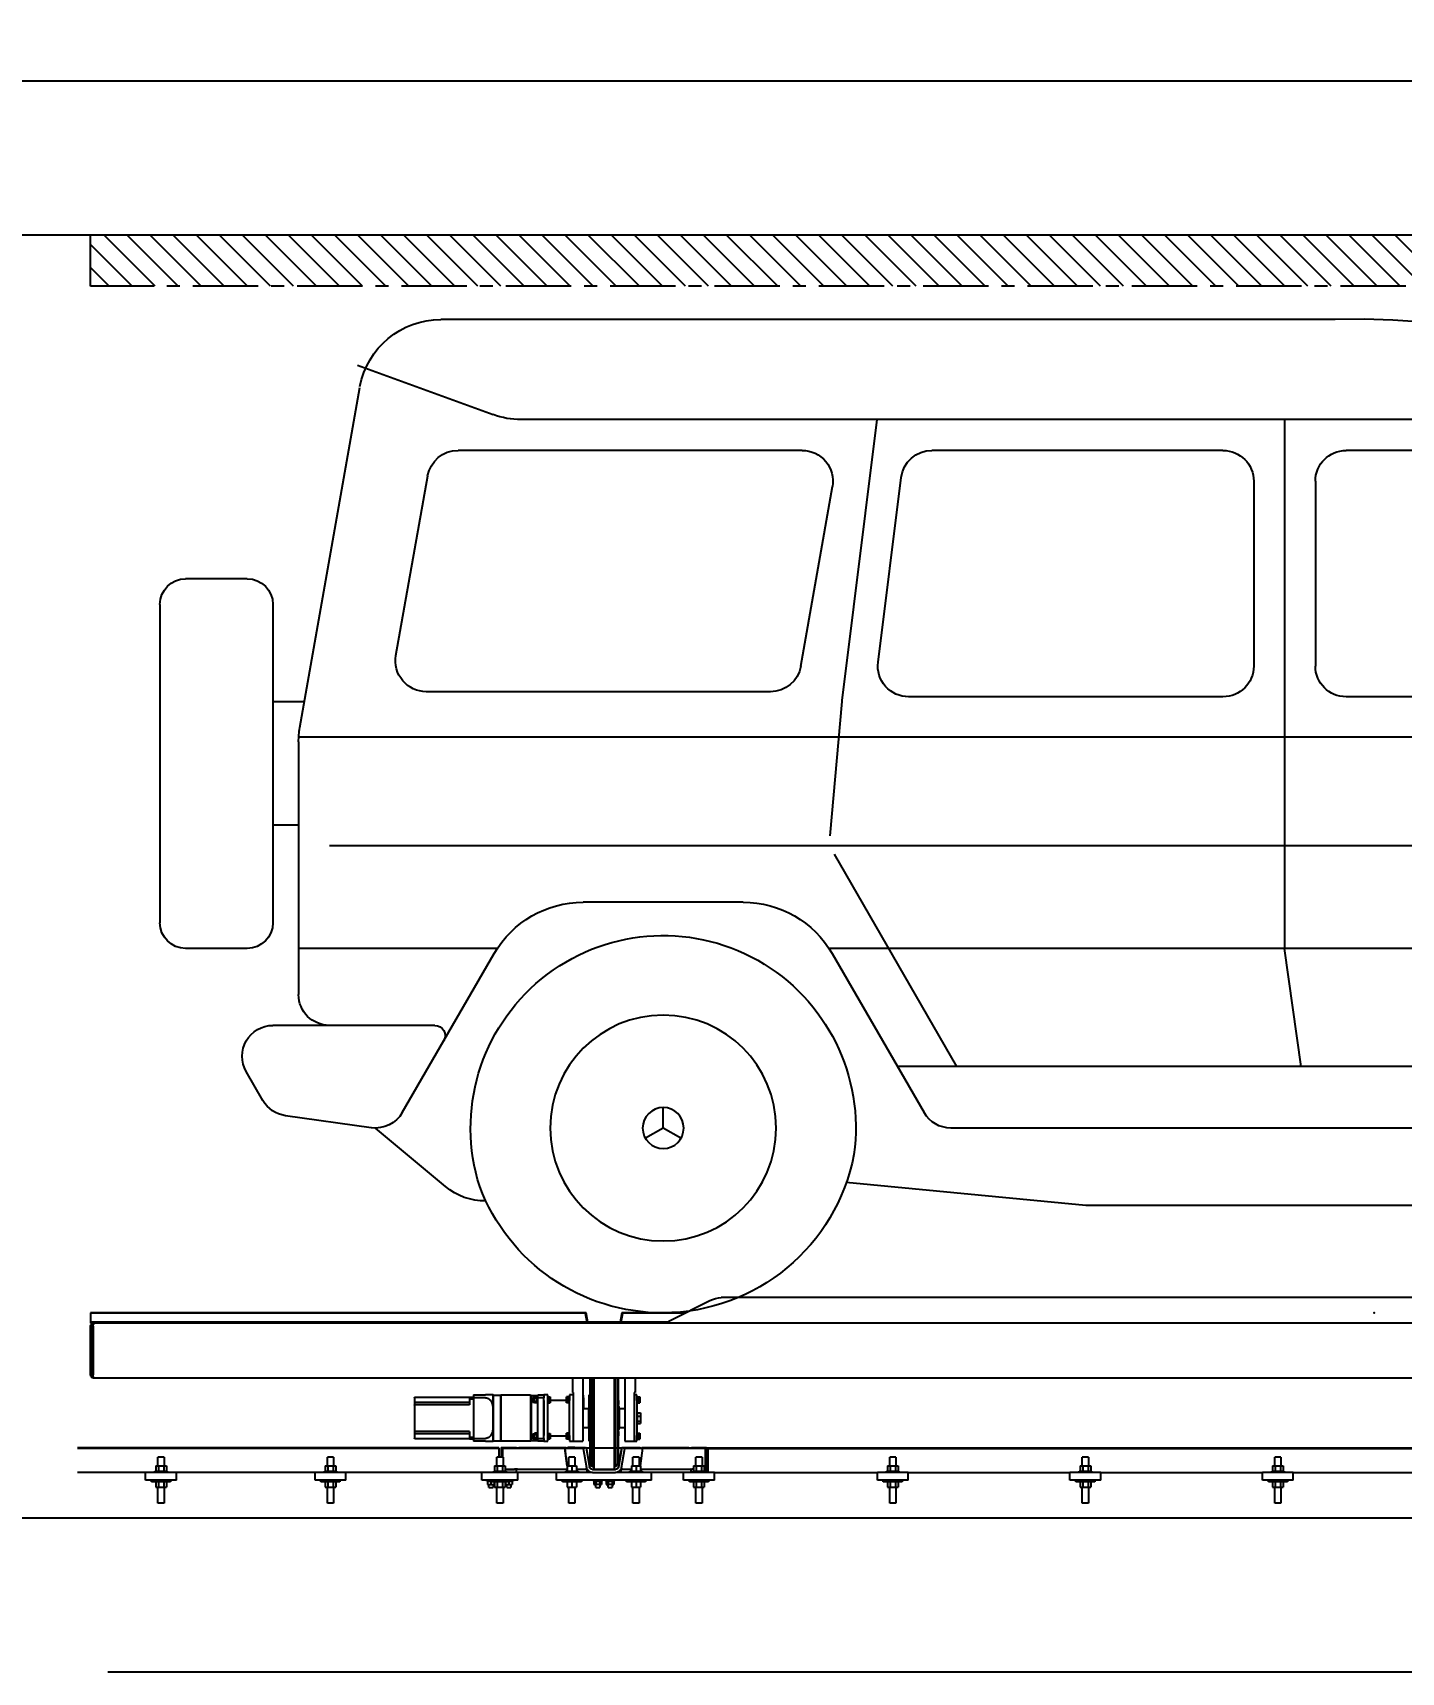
# Model space of a CAD drawing. Header units: metres. Extents: x 22161 to 254982, y -319656 to -11038.
# Drawn here: x 78793.5 to 79060, y -25735.2 to -25415.8 of the extents above; entities that cross this region are included whole.
import ezdxf

# ---------------------------------------------------------------- set-up
doc = ezdxf.new("R2010")
doc.units = ezdxf.units.M
doc.linetypes.add('CENTERX2', pattern=[20.32, 12.7, -2.54, 2.54, -2.54])
for name, color, linetype in [('j', 4, 'Continuous'), ('PMX25-CAR', 254, 'Continuous'), ('PMX25-HELPER', 8, 'CENTERX2')]:
    doc.layers.add(name, color=color, linetype=linetype)
for name, color, linetype, true_color in [('PMX25-LIFTS', 7, 'Continuous', 0xf64b32), ('PMX25-RAIL', 7, 'Continuous', 0xffcc5a), ('PMX25-SDP', 7, 'Continuous', 0x00b7c8)]:
    doc.layers.add(name, color=color, linetype=linetype, true_color=true_color)
doc.styles.add('ITALIC', font='italic.shx')
doc.dimstyles.new('dim-a-100', dxfattribs={"dimtxt": 40, "dimasz": 1, "dimexe": 10, "dimexo": 0, "dimgap": 6, "dimtad": 0, "dimdec": 0, "dimrnd": 5, "dimzin": 0, "dimdsep": 46, "dimtxsty": 'ITALIC', "dimblk1": 'R', "dimblk2": 'R', "dimsah": 1, "dimcen": 0.01, "dimse1": 1, "dimse2": 1, "dimclrd": 1, "dimclrt": 3, "dimadec": 0, "dimazin": 0, "dimtfac": 1, "dimtdec": 0, "dimtix": 1, "dimtmove": 2, "dimatfit": 3, "dimldrblk": 'R', "dimfxl": 1, "dimtolj": 1, "dimtzin": 0, "dimarcsym": 0})

# ---------------------------------------------------------------- blocks, each defined once
blk = doc.blocks.new('R')
blk.add_line((0, 6), (0, -6))
blk.add_circle((0, 0), 2)
blk = doc.blocks.new('*D9490')
at = {"layer": 'Defpoints', "color": 0}
for p in [(22160.54, -11038.28), (254981.96, -319594.12), (254889.51, -319637.39)]:
    blk.add_point(p, dxfattribs=at)
at = {"layer": 'j', "color": 1, "lineweight": -2}
for p, q in [((254970.04, -319576.66), (254970.84, -319576.06)), ((254969.25, -319577.26), (254889.51, -319637.39)), ((254888.71, -319637.99), (254887.92, -319638.59))]:
    blk.add_line(p, q, dxfattribs=at)
for p, rotation in [((254969.25, -319577.26), 217.0216487905008), ((254889.51, -319637.39), 37.02164879050087)]:
    blk.add_blockref('R', p, dxfattribs=dict(at, rotation=rotation))
at = {"layer": 'j', "color": 3, "insert": (254929.38, -319607.33), "char_height": 40, "attachment_point": 5, "rotation": 217.0216, "style": 'ITALIC'}
blk.add_mtext('\\A1;100', dxfattribs=at)
blk = doc.blocks.new('CAR-SUV--SIDE-DECOR-PMX25')
at = {"layer": 'PMX25-CAR'}
for p, q in [((-19.82, 192.62), (-8.59, 193.38)), ((-8.59, 193.38), (-2.98, 193.55)), ((-2.98, 193.55), (2.63, 193.5)), ((2.63, 193.5), (176.82, 193.5)), ((166.63, 174.96), (193.01, 184.56)), ((204.26, 114), (192.57, 180.28)), ((-47.93, 174), (161.16, 174)), ((12.5, 174), (12.5, 71)), ((98.64, 119.29), (91.8, 174)), ((-44.46, 168), (0.5, 168)), ((24.5, 168), (81.2, 168)), ((106.44, 168), (173.46, 168)), ((185.54, 128.04), (179.36, 163.04)), ((6.5, 162), (6.5, 126)), ((18.5, 162), (18.5, 126)), ((91.66, 126.74), (87.16, 162.74)), ((106.7, 125.96), (100.53, 160.96)), ((214.5, 143), (226.5, 143)), ((209.5, 138), (209.5, 76)), ((231.5, 138), (231.5, 76)), ((-62.2, 120), (0.5, 120)), ((24.5, 120), (85.7, 120)), ((101, 92.89), (98.66, 119.08)), ((112.61, 121), (179.63, 121)), ((203.38, 119), (209.5, 119)), ((-92.89, 112.13), (204.48, 112.13)), ((204.5, 111.22), (204.5, 62)), ((204.5, 95), (209.5, 95)), ((-106.24, 91), (198.5, 91)), ((100.22, 89.35), (76.35, 48)), ((117.91, 80), (149.09, 80)), ((-109.01, 71), (101.17, 71)), ((9.27, 48), (12.5, 71)), ((165.83, 71), (204.5, 71)), ((214.5, 71), (226.5, 71)), ((100.59, 70), (82.7, 39)), ((184.31, 39), (166.41, 70)), ((177.96, 56), (209.5, 56)), ((-102.85, 48), (87.89, 48)), ((211.44, 41.35), (214.7, 47)), ((133.5, 36), (133.5, 40)), ((190.34, 36.06), (207.08, 38.41)), ((-95.03, 36), (77.5, 36)), ((130.04, 34), (133.5, 36)), ((133.5, 36), (136.97, 34)), ((175.92, 24.61), (189.5, 36)), ((51.18, 20.9), (97.84, 25.37)), ((-98.81, 20.9), (51.19, 20.9))]:
    blk.add_line(p, q, dxfattribs=at)
for radius in [22, 4]:
    blk.add_circle((133.5, 36), radius, dxfattribs=at)
for centre, radius, start, end in [((176.82, 177.5), 16, 10.5887, 89.9985), ((161.16, 190), 16, 270.0002, 290.0002), ((0.5, 162), 6, 0, 90), ((24.5, 162), 6, 90, 180), ((81.2, 162), 6, 7.1245, 89.9957), ((106.44, 162), 6, 89.9986, 190.0002), ((173.46, 162), 6, 9.9999, 89.9995), ((214.5, 138), 5, 90, 180), ((226.5, 138), 5, 0, 90), ((179.63, 127), 6, 270.0047, 9.9992), ((0.5, 126), 6, 270, 0), ((24.5, 126), 6, 180, 270), ((85.7, 126), 6, 270.0043, 7.1245), ((112.61, 127), 6, 190.0002, 270.0009), ((92.68, 118.55), 6, 5.109, 7.1243), ((188.5, 111.22), 16, 359.9999, 9.9999), ((117.91, 60), 20, 90.0011, 150.0005), ((149.09, 60), 20, 29.9995, 89.9989), ((133.5, 36), 37.5, 342.3248, 187.916), ((214.5, 76), 5, 180, 270), ((226.5, 76), 5, 270, 0), ((198.5, 62), 6, 270, 0), ((177.96, 54), 2, 89.9986, 210.0007), ((209.5, 50), 6, 330, 90), ((77.5, 42), 6, 270.0028, 330.0014), ((189.5, 42), 6, 210.002, 278), ((206.24, 44.35), 6, 278.0036, 330.0018), ((133.67, 37.99), 37.99, 190.8593, 269.7464), ((133.67, 37.99), 37.99, 269.7464, 339.3815), ((168.21, 33.8), 12, 269.1951, 310)]:
    blk.add_arc(centre, radius, start, end, dxfattribs=at)
blk = doc.blocks.new('*U14250')
at = {"layer": 'PMX25-HELPER'}
h = blk.add_hatch(dxfattribs=at)
h.set_pattern_fill('ANSI31', color=256)
h.set_pattern_definition([(45, (-7e-13, 9.5), (-2.245064, 2.245064), [])])
h.paths.add_polyline_path([(-250, 200), (250, 200), (250, 210), (-250, 210)])
blk.add_lwpolyline([(-250, 200), (250, 200), (250, 210), (-250, 210)], close=True, dxfattribs=at)
blk.add_point((0, 0), dxfattribs=at)
at = {"layer": 'PMX25-LIFTS'}
for p, q in [((143.9, -12.7), (143.9, -15.5)), ((145.9, -12.7), (145.9, -25)), ((147.25, -12.7), (147.25, -29)), ((147.32, -29.4), (147.32, -12.7)), ((147.72, -30), (147.72, -12.7)), ((148.02, -12.7), (148.02, -30.5)), ((151.97, -12.7), (151.97, -30.5)), ((152.27, -30), (152.27, -12.7)), ((152.64, -29.6), (152.64, -12.7)), ((152.75, -12.7), (152.75, -29)), ((154.1, -12.7), (154.1, -25)), ((156.1, -12.7), (156.1, -15.5)), ((143.9, -15.5), (144.1, -15.5)), ((144.1, -15.5), (144.1, -25)), ((155.9, -25), (155.9, -15.5)), ((155.9, -15.5), (156.1, -15.5)), ((143.39, -16.39), (143.04, -16.39)), ((143.04, -16.39), (143.04, -16.74)), ((143.04, -16.74), (143.04, -17.32)), ((143.39, -16.74), (143.04, -16.74)), ((143.39, -17.32), (143.04, -17.32)), ((143.04, -17.32), (143.04, -17.54)), ((143.39, -17.54), (143.04, -17.54)), ((143.39, -16.39), (143.39, -16.57)), ((143.44, -16.46), (143.39, -16.46)), ((143.39, -16.57), (143.39, -16.74)), ((143.39, -16.74), (143.39, -17.03)), ((143.39, -17.03), (143.39, -17.32)), ((143.39, -17.32), (143.39, -17.43)), ((143.39, -17.43), (143.39, -17.54)), ((143.39, -17.46), (143.44, -17.46)), ((143.6, -16.36), (143.44, -16.36)), ((143.44, -17.56), (143.44, -16.36)), ((143.44, -17.56), (143.6, -17.56)), ((143.6, -16), (144.1, -16)), ((143.6, -16.12), (143.6, -16)), ((143.6, -16.78), (143.6, -16.12)), ((143.6, -17.1), (143.6, -16.78)), ((143.6, -17.1), (143.6, -23.9)), ((147, -18.6), (145.9, -18.6)), ((147.1, -18.7), (147, -18.6)), ((147, -20.59), (147, -18.6)), ((147.24, -17.07), (147.1, -17.07)), ((147.1, -17.87), (147.1, -17.07)), ((147.1, -17.87), (147.24, -17.87)), ((147.1, -20.1), (147.1, -18.42)), ((147.25, -18.15), (147.19, -18.21)), ((147.25, -16.82), (147.24, -16.82)), ((147.24, -16.82), (147.24, -18.12)), ((147.24, -18.12), (147.25, -18.12)), ((152.85, -16), (152.75, -16)), ((152.9, -16.05), (152.85, -16)), ((152.85, -25), (152.85, -16)), ((152.9, -16.05), (152.9, -24.95)), ((153, -18.6), (152.9, -18.7)), ((154.1, -18.6), (153, -18.6)), ((153, -18.6), (153, -22.4)), ((154, -16.05), (154.1, -16.05)), ((154, -16.55), (154, -16.05)), ((154, -16.55), (154, -18.45)), ((155.9, -16), (156.7, -16)), ((156.7, -16), (156.7, -16.12)), ((156.7, -16.12), (156.7, -16.78)), ((156.86, -16.36), (156.7, -16.36)), ((156.7, -16.78), (156.7, -17.1)), ((156.7, -23.9), (156.7, -17.1)), ((156.7, -17.56), (156.86, -17.56)), ((156.86, -16.36), (156.86, -17.52)), ((156.91, -16.46), (156.86, -16.46)), ((156.86, -17.46), (156.91, -17.46)), ((156.86, -17.52), (156.86, -17.56)), ((156.91, -16.53), (156.91, -16.39)), ((156.91, -16.39), (157.26, -16.39)), ((156.91, -16.68), (156.91, -16.53)), ((156.91, -16.68), (157.26, -16.68)), ((156.91, -16.96), (156.91, -16.68)), ((156.91, -17.25), (156.91, -16.96)), ((156.91, -17.4), (156.91, -17.25)), ((156.91, -17.25), (157.26, -17.25)), ((156.91, -17.54), (156.91, -17.4)), ((156.91, -17.54), (157.26, -17.54)), ((157.26, -16.68), (157.26, -16.39)), ((157.26, -17.25), (157.26, -16.68)), ((160.5, -17), (157.26, -17)), ((157.26, -17.54), (157.26, -17.25)), ((160.85, -16.39), (160.5, -16.39)), ((160.5, -16.39), (160.5, -16.68)), ((160.85, -16.68), (160.5, -16.68)), ((160.5, -16.68), (160.5, -17.25)), ((160.85, -17.25), (160.5, -17.25)), ((160.5, -17.25), (160.5, -17.54)), ((160.85, -17.54), (160.5, -17.54)), ((160.85, -16.39), (160.85, -16.53)), ((160.9, -16.46), (160.85, -16.46)), ((160.85, -16.53), (160.85, -16.68)), ((160.85, -16.68), (160.85, -16.96)), ((160.85, -16.96), (160.85, -17.25)), ((160.85, -17.25), (160.85, -17.4)), ((160.85, -17.4), (160.85, -17.54)), ((160.85, -17.46), (160.9, -17.46)), ((160.9, -16), (161.7, -16)), ((160.9, -16.12), (160.9, -16)), ((160.9, -16.78), (160.9, -16.12)), ((160.9, -17.1), (160.9, -16.78)), ((160.9, -23.9), (160.9, -17.1)), ((162.9, -16), (161.7, -16)), ((161.7, -16), (161.7, -16.53)), ((161.7, -16.53), (162.9, -16.53)), ((161.7, -24.47), (161.7, -16.53)), ((161.7, -17.1), (161.7, -23.9)), ((162.9, -16.53), (162.9, -16)), ((164.2, -16.1), (162.9, -16.1)), ((163.06, -16.36), (162.9, -16.36)), ((162.9, -24.47), (162.9, -16.53)), ((162.9, -17.56), (163.06, -17.56)), ((163.06, -16.36), (163.06, -17.56)), ((163.06, -16.39), (163.55, -16.39)), ((163.06, -16.68), (163.55, -16.68)), ((163.06, -17.25), (163.55, -17.25)), ((163.06, -17.54), (163.55, -17.54)), ((163.55, -16.39), (163.55, -16.53)), ((163.86, -16.46), (163.55, -16.46)), ((163.55, -16.53), (163.55, -16.68)), ((163.55, -16.96), (163.55, -16.68)), ((163.55, -17.25), (163.55, -16.96)), ((163.55, -17.25), (163.55, -17.4)), ((163.55, -17.4), (163.55, -17.54)), ((163.55, -17.46), (163.86, -17.46)), ((163.86, -17.46), (163.86, -16.46)), ((163.9, -16.66), (163.86, -16.66)), ((163.86, -17.26), (163.9, -17.26)), ((163.9, -16.66), (163.9, -17.26)), ((164.3, -16), (164.2, -16.1)), ((164.2, -16.1), (164.2, -24.9)), ((170.05, -16), (164.3, -16)), ((164.3, -16), (164.3, -25)), ((171.54, -16.01), (170.06, -16.01)), ((171.55, -20.46), (171.55, -18.37)), ((175.4, -16), (173.05, -16)), ((173.05, -16.53), (175.4, -16.53)), ((175.4, -16), (175.4, -16.53)), ((175.4, -16.47), (176.2, -16.47)), ((175.4, -16.53), (175.4, -24.47)), ((176.2, -16.72), (175.4, -16.72)), ((176.2, -16.47), (176.2, -16.72)), ((176.2, -16.47), (186.82, -16.47)), ((176.2, -16.72), (176.2, -17.9)), ((176.2, -17.43), (186.82, -17.43)), ((176.2, -17.9), (186.82, -17.9)), ((186.9, -16.55), (186.9, -17.46)), ((186.9, -17.46), (186.9, -17.98)), ((186.9, -17.98), (186.9, -23.02)), ((143.54, -19.47), (142.85, -19.47)), ((142.85, -19.47), (142.85, -20.1)), ((143.54, -20.1), (142.85, -20.1)), ((142.85, -20.1), (142.85, -21.13)), ((143.54, -21.13), (142.85, -21.13)), ((142.85, -21.13), (142.85, -21.53)), ((143.54, -21.53), (142.85, -21.53)), ((143.54, -19.47), (143.54, -19.79)), ((143.6, -19.6), (143.54, -19.6)), ((143.54, -19.79), (143.54, -20.1)), ((143.54, -20.1), (143.54, -20.62)), ((143.54, -20.62), (143.54, -21.13)), ((143.54, -21.13), (143.54, -21.33)), ((143.54, -21.33), (143.54, -21.53)), ((143.54, -21.4), (143.6, -21.4)), ((147, -22.4), (147, -20.59)), ((147, -22.4), (147.1, -22.3)), ((147.24, -20.1), (147.1, -20.1)), ((147.1, -20.9), (147.1, -20.1)), ((147.1, -20.9), (147.24, -20.9)), ((147.1, -20.9), (147.1, -22.58)), ((147.25, -19.85), (147.24, -19.85)), ((147.24, -19.85), (147.24, -21.15)), ((147.24, -21.15), (147.25, -21.15)), ((152.9, -22.3), (153, -22.4)), ((171.55, -20.46), (171.55, -20.5)), ((171.55, -20.5), (171.55, -20.54)), ((171.55, -25), (171.55, -20.54)), ((143.39, -23.46), (143.04, -23.46)), ((143.04, -23.46), (143.04, -23.82)), ((143.04, -23.82), (143.04, -24.39)), ((143.39, -23.82), (143.04, -23.82)), ((143.39, -24.39), (143.04, -24.39)), ((143.04, -24.39), (143.04, -24.61)), ((143.39, -24.61), (143.04, -24.61)), ((143.39, -23.46), (143.39, -23.64)), ((143.44, -23.54), (143.39, -23.54)), ((143.39, -23.64), (143.39, -23.82)), ((143.39, -23.82), (143.39, -24.1)), ((143.39, -24.1), (143.39, -24.39)), ((143.39, -24.39), (143.39, -24.5)), ((143.39, -24.5), (143.39, -24.61)), ((143.39, -24.54), (143.44, -24.54)), ((143.6, -23.44), (143.44, -23.44)), ((143.44, -24.64), (143.44, -23.44)), ((143.44, -24.64), (143.6, -24.64)), ((143.6, -24.22), (143.6, -23.9)), ((143.6, -24.88), (143.6, -24.22)), ((143.6, -25), (143.6, -24.88)), ((144.1, -25), (143.6, -25)), ((145.9, -25), (144.1, -25)), ((145.9, -22.4), (147, -22.4)), ((147.24, -23.13), (147.1, -23.13)), ((147.1, -23.93), (147.1, -23.13)), ((147.1, -23.93), (147.24, -23.93)), ((147.19, -22.79), (147.25, -22.85)), ((147.25, -22.88), (147.24, -22.88)), ((147.24, -22.88), (147.24, -24.18)), ((147.24, -24.18), (147.25, -24.18)), ((152.75, -25), (152.85, -25)), ((152.85, -25), (152.9, -24.95)), ((153, -22.4), (154.1, -22.4)), ((155.9, -25), (154.1, -25)), ((156.7, -25), (155.9, -25)), ((156.86, -23.44), (156.7, -23.44)), ((156.7, -23.9), (156.7, -24.22)), ((156.7, -24.22), (156.7, -24.88)), ((156.7, -24.64), (156.86, -24.64)), ((156.7, -24.88), (156.7, -25)), ((156.86, -23.44), (156.86, -24.64)), ((156.91, -23.54), (156.86, -23.54)), ((156.86, -24.54), (156.91, -24.54)), ((156.91, -23.6), (156.91, -23.46)), ((156.91, -23.46), (157.26, -23.46)), ((156.91, -23.75), (156.91, -23.6)), ((156.91, -23.75), (157.26, -23.75)), ((156.91, -24.04), (156.91, -23.75)), ((156.91, -24.32), (156.91, -24.04)), ((156.91, -24.32), (157.26, -24.32)), ((156.91, -24.47), (156.91, -24.32)), ((156.91, -24.61), (156.91, -24.47)), ((156.91, -24.61), (157.26, -24.61)), ((157.26, -23.75), (157.26, -23.46)), ((157.26, -24.32), (157.26, -23.75)), ((157.26, -24), (160.5, -24)), ((157.26, -24.61), (157.26, -24.32)), ((160.85, -23.5), (160.5, -23.5)), ((160.5, -23.5), (160.5, -23.58)), ((160.85, -23.58), (160.5, -23.58)), ((160.5, -23.58), (160.5, -24.12)), ((160.85, -24.12), (160.5, -24.12)), ((160.5, -24.12), (160.5, -24.57)), ((160.85, -24.57), (160.5, -24.57)), ((160.85, -23.5), (160.85, -23.54)), ((160.9, -23.54), (160.85, -23.54)), ((160.85, -23.54), (160.85, -23.58)), ((160.85, -23.58), (160.85, -23.85)), ((160.85, -23.85), (160.85, -24.12)), ((160.85, -24.12), (160.85, -24.34)), ((160.85, -24.34), (160.85, -24.57)), ((160.85, -24.54), (160.9, -24.54)), ((160.9, -24.22), (160.9, -23.9)), ((160.9, -24.88), (160.9, -24.22)), ((160.9, -25), (160.9, -24.88)), ((161.7, -25), (160.9, -25)), ((162.9, -24.47), (161.7, -24.47)), ((161.7, -24.47), (161.7, -25)), ((161.7, -25), (162.9, -25)), ((163.06, -23.44), (162.9, -23.44)), ((162.9, -25), (162.9, -24.47)), ((162.9, -24.64), (163.06, -24.64)), ((162.9, -24.9), (164.2, -24.9)), ((163.06, -23.44), (163.06, -24.64)), ((163.06, -23.46), (163.55, -23.46)), ((163.06, -23.75), (163.55, -23.75)), ((163.06, -24.32), (163.55, -24.32)), ((163.06, -24.61), (163.55, -24.61)), ((163.55, -23.46), (163.55, -23.6)), ((163.86, -23.54), (163.55, -23.54)), ((163.55, -23.6), (163.55, -23.75)), ((163.55, -24.04), (163.55, -23.75)), ((163.55, -24.32), (163.55, -24.04)), ((163.55, -24.32), (163.55, -24.47)), ((163.55, -24.47), (163.55, -24.61)), ((163.55, -24.54), (163.86, -24.54)), ((163.86, -24.54), (163.86, -23.54)), ((163.9, -23.74), (163.86, -23.74)), ((163.86, -24.34), (163.9, -24.34)), ((163.9, -23.74), (163.9, -24.34)), ((164.2, -24.9), (164.3, -25)), ((164.3, -25), (170.05, -25)), ((170.06, -24.99), (171.54, -24.99)), ((175.4, -24.47), (173.05, -24.47)), ((173.05, -25), (175.4, -25)), ((175.4, -24.27), (176.2, -24.27)), ((175.4, -24.47), (175.4, -25)), ((176.2, -24.52), (175.4, -24.52)), ((176.2, -23.1), (176.2, -24.27)), ((176.2, -23.1), (186.82, -23.1)), ((176.2, -23.58), (186.82, -23.58)), ((176.2, -24.27), (176.2, -24.52)), ((176.2, -24.52), (186.82, -24.52)), ((186.9, -23.02), (186.9, -23.54)), ((186.9, -23.54), (186.9, -24.44)), ((147.25, -29), (147.32, -29.4)), ((147.32, -29.4), (147.72, -30)), ((147.72, -30), (148.02, -30)), ((151.97, -30), (152.27, -30)), ((152.27, -30), (152.64, -29.6)), ((152.64, -29.6), (152.75, -29))]:
    blk.add_line(p, q, dxfattribs=at)
at = {"layer": 'PMX25-LIFTS', "flags": 128}
blk.add_lwpolyline([(154, -18.45), (154.01, -18.57), (154.02, -18.6)], dxfattribs=at)
at = {"layer": 'PMX25-LIFTS'}
for centre, radius, start, end in [((147.4, -18.42), 0.3, 135, 180), ((186.82, -16.55), 0.08, 0, 90), ((186.82, -17.98), 0.08, 0, 90), ((147.4, -22.58), 0.3, 180, 225), ((186.82, -23.02), 0.08, 270, 0), ((186.82, -24.44), 0.08, 270, 0)]:
    blk.add_arc(centre, radius, start, end, dxfattribs=at)
for centre, start_param, end_param in [((186.82, -17.46), 0, 1.570796), ((186.82, -23.54), 4.712389, 6.283185)]:
    blk.add_ellipse(centre, major_axis=(0.08, 0), ratio=0.414214, start_param=start_param, end_param=end_param, dxfattribs=at)
for points, knots in [([(170.05, -25), (170.05, -25), (170.05, -25), (170.05, -24.98), (170.05, -24.93), (170.05, -24.83), (170.05, -24.67), (170.05, -24.46), (170.05, -24.24), (170.05, -24.02), (170.05, -23.8), (170.05, -23.58), (170.05, -23.35), (170.05, -23.05), (170.05, -22.64), (170.05, -22.13), (170.05, -21.58), (170.05, -21.01), (170.05, -20.42), (170.05, -19.84), (170.05, -19.26), (170.05, -18.7), (170.05, -18.21), (170.05, -17.79), (170.05, -17.51), (170.05, -17.31), (170.05, -17.19), (170.05, -17.06), (170.05, -16.95), (170.05, -16.79), (170.05, -16.58), (170.05, -16.35), (170.05, -16.16), (170.05, -16.05), (170.05, -16), (170.05, -16.01), (170.05, -16.01)], [0, 0, 0, 0, 0.014753, 0.033335, 0.052632, 0.089644, 0.125005, 0.158712, 0.190767, 0.215223, 0.238621, 0.260961, 0.282242, 0.302464, 0.3424, 0.382651, 0.423218, 0.464101, 0.505298, 0.546812, 0.588641, 0.630785, 0.673245, 0.705308, 0.737548, 0.750498, 0.763477, 0.776484, 0.78952, 0.802584, 0.833601, 0.870334, 0.912778, 0.948372, 0.987179, 1, 1, 1, 1]), ([(170.06, -16.01), (170.06, -16.01), (170.06, -16.01), (170.06, -16.02), (170.06, -16.02), (170.06, -16.03), (170.06, -16.04), (170.06, -16.06), (170.06, -16.08), (170.06, -16.09), (170.06, -16.11), (170.06, -16.13), (170.06, -16.16), (170.06, -16.21), (170.06, -16.26), (170.06, -16.3), (170.06, -16.36), (170.06, -16.47), (170.06, -16.59), (170.06, -16.69), (170.06, -16.76), (170.06, -16.83), (170.06, -16.91), (170.06, -17), (170.06, -17.1), (170.06, -17.21), (170.06, -17.37), (170.06, -17.61), (170.06, -17.87), (170.06, -18.1), (170.06, -18.25), (170.06, -18.41), (170.06, -18.59), (170.06, -18.87), (170.06, -19.22), (170.06, -19.62), (170.06, -19.93), (170.06, -20.16), (170.06, -20.31), (170.06, -20.41), (170.06, -20.46), (170.06, -20.48), (170.06, -20.57), (170.06, -20.74), (170.06, -21.03), (170.06, -21.38), (170.06, -21.79), (170.06, -22.2), (170.06, -22.59), (170.06, -22.93), (170.06, -23.22), (170.06, -23.46), (170.06, -23.76), (170.06, -24.08), (170.06, -24.41), (170.06, -24.67), (170.06, -24.85), (170.06, -24.97), (170.06, -24.98), (170.06, -24.99)], [0, 0, 0, 0, 0.007809, 0.015619, 0.023428, 0.031237, 0.039046, 0.046856, 0.054665, 0.062474, 0.063381, 0.071184, 0.082915, 0.096555, 0.105886, 0.115217, 0.124548, 0.142681, 0.169609, 0.177718, 0.186377, 0.195585, 0.205344, 0.215653, 0.226512, 0.23792, 0.249879, 0.275065, 0.30794, 0.319866, 0.332552, 0.345998, 0.360204, 0.375169, 0.409993, 0.439191, 0.462761, 0.476744, 0.48756, 0.495207, 0.497052, 0.498545, 0.499686, 0.515832, 0.536437, 0.5615, 0.59102, 0.624996, 0.654925, 0.682417, 0.707474, 0.730094, 0.750276, 0.792815, 0.834987, 0.876791, 0.918228, 0.959297, 1, 1, 1, 1]), ([(171.54, -24.99), (171.54, -24.99), (171.54, -25), (171.54, -24.96), (171.54, -24.86), (171.54, -24.69), (171.54, -24.49), (171.54, -24.26), (171.54, -23.99), (171.54, -23.74), (171.54, -23.53), (171.54, -23.36), (171.54, -23.18), (171.54, -22.97), (171.54, -22.74), (171.54, -22.44), (171.54, -22.06), (171.54, -21.59), (171.54, -21.06), (171.54, -20.5), (171.54, -19.94), (171.54, -19.42), (171.54, -18.94), (171.54, -18.48), (171.54, -18.05), (171.54, -17.65), (171.54, -17.38), (171.54, -17.2), (171.54, -17.07), (171.54, -16.96), (171.54, -16.85), (171.54, -16.7), (171.54, -16.51), (171.54, -16.31), (171.54, -16.14), (171.54, -16.04), (171.54, -16), (171.54, -16.01), (171.54, -16.01)], [0, 0, 0, 0, 0.000028, 0.039564, 0.079932, 0.121129, 0.152583, 0.184504, 0.216892, 0.249748, 0.264167, 0.279756, 0.296515, 0.314444, 0.333542, 0.35381, 0.386398, 0.421614, 0.45946, 0.499933, 0.54031, 0.578082, 0.613249, 0.645811, 0.685162, 0.719881, 0.749968, 0.763128, 0.776217, 0.789235, 0.802184, 0.815063, 0.84694, 0.878379, 0.919604, 0.96005, 0.999717, 1, 1, 1, 1]), ([(171.55, -16), (171.55, -16.01), (171.55, -16.02), (171.55, -16.12), (171.55, -16.28), (171.55, -16.48), (171.55, -16.73), (171.55, -17.02), (171.55, -17.33), (171.55, -17.7), (171.55, -18.13), (171.55, -18.62), (171.55, -19.11), (171.55, -19.59), (171.55, -20.05), (171.55, -20.35), (171.55, -20.5)], [0, 0, 0, 0, 0.078454, 0.154833, 0.229079, 0.301192, 0.371172, 0.439018, 0.504731, 0.56831, 0.649738, 0.727375, 0.80122, 0.871273, 0.937533, 1, 1, 1, 1]), ([(171.55, -18.37), (171.55, -18.16), (171.55, -17.73), (171.55, -17.17), (171.55, -16.7), (171.55, -16.35), (171.55, -16.1), (171.55, -16.01), (171.55, -16), (171.55, -16)], [0, 0, 0, 0, 0.1541353, 0.3127405, 0.4668758, 0.6254811, 0.7796164, 0.9382216, 1, 1, 1, 1]), ([(171.55, -16), (171.55, -16), (171.55, -16), (171.55, -16), (171.57, -16), (171.62, -16), (171.7, -16), (171.79, -16), (171.92, -16), (172.08, -16), (172.25, -16), (172.41, -16), (172.58, -16), (172.79, -16), (172.95, -16), (173.05, -16)], [0, 0, 0, 0, 0.082833, 0.213957, 0.345058, 0.475851, 0.546525, 0.61715, 0.688434, 0.759586, 0.807609, 0.855576, 0.896187, 0.936762, 1, 1, 1, 1]), ([(173.05, -16.53), (172.99, -16.53), (172.86, -16.54), (172.62, -16.61), (172.38, -16.76), (172.17, -16.96), (171.99, -17.21), (171.84, -17.52), (171.69, -17.98), (171.6, -18.53), (171.55, -19.38), (171.55, -20.03), (171.55, -20.46)], [0, 0, 0, 0, 0.0399174, 0.0812465, 0.1617998, 0.216747, 0.2732523, 0.3572877, 0.4435441, 0.5810646, 0.7189087, 1, 1, 1, 1]), ([(171.55, -20.5), (171.55, -20.65), (171.55, -20.95), (171.55, -21.41), (171.55, -21.89), (171.55, -22.38), (171.55, -22.87), (171.55, -23.3), (171.55, -23.67), (171.55, -23.98), (171.55, -24.27), (171.55, -24.52), (171.55, -24.72), (171.55, -24.88), (171.55, -24.97), (171.55, -25.01), (171.55, -25), (171.55, -25)], [0, 0, 0, 0, 0.062469, 0.128728, 0.198778, 0.272617, 0.350245, 0.431661, 0.495229, 0.56093, 0.628762, 0.698726, 0.770822, 0.84505, 0.921408, 0.999898, 1, 1, 1, 1]), ([(171.55, -20.54), (171.55, -20.95), (171.55, -21.56), (171.59, -22.39), (171.66, -22.9), (171.77, -23.29), (171.88, -23.56), (172.02, -23.83), (172.18, -24.04), (172.35, -24.21), (172.53, -24.33), (172.72, -24.42), (172.9, -24.46), (173.01, -24.47), (173.05, -24.47)], [0, 0, 0, 0, 0.26609, 0.400233, 0.534121, 0.598001, 0.662464, 0.726428, 0.791857, 0.836635, 0.882477, 0.927333, 0.973954, 1, 1, 1, 1]), ([(173.05, -25), (172.99, -25), (172.86, -25), (172.62, -25), (172.38, -25), (172.17, -25), (171.99, -25), (171.84, -25), (171.69, -25), (171.59, -25), (171.55, -25), (171.55, -25), (171.55, -25), (171.55, -25)], [0, 0, 0, 0, 0.040717, 0.081454, 0.16222, 0.218047, 0.273963, 0.359232, 0.444699, 0.582781, 0.721475, 0.860908, 1, 1, 1, 1])]:
    blk.add_open_spline(points, degree=3, knots=knots, dxfattribs=at)
at = {"layer": 'PMX25-RAIL'}
for p, q in [((130, -26.3), (-130, -26.3)), ((129.7, -26.4), (-129.7, -26.4)), ((18.15, -28.1), (18.15, -29.77)), ((18.15, -28.1), (19.35, -28.1)), ((19.35, -29.77), (19.35, -28.1)), ((55.65, -28.1), (55.65, -29.77)), ((55.65, -28.1), (56.85, -28.1)), ((56.85, -29.77), (56.85, -28.1)), ((93.15, -28.1), (93.15, -29.77)), ((93.15, -28.1), (94.35, -28.1)), ((94.35, -29.77), (94.35, -28.1)), ((129.7, -26.4), (130, -26.35)), ((129.7, -30.11), (129.7, -26.4)), ((132.89, -26.26), (130, -26.26)), ((130, -26.31), (130, -26.26)), ((130, -26.31), (130.3, -26.36)), ((130, -26.35), (130, -26.31)), ((130, -26.35), (130, -30.06)), ((130, -26.35), (130, -26.35)), ((130.3, -26.36), (130.3, -30.5)), ((132.89, -26.36), (130.3, -26.36)), ((130.9, -28.1), (130.9, -29.77)), ((130.9, -28.1), (132.1, -28.1)), ((132.1, -29.77), (132.1, -28.1)), ((133.29, -26.38), (133.1, -26.37)), ((133.49, -26.28), (133.29, -26.38)), ((142.41, -26.37), (133.29, -26.38)), ((133.49, -26.28), (133.3, -26.27)), ((142.62, -26.27), (133.49, -26.28)), ((133.49, -26.28), (142.62, -26.27)), ((142.62, -26.27), (142.41, -26.37)), ((142.87, -29.77), (142.41, -26.37)), ((143, -26.27), (142.44, -26.37)), ((142.87, -29.77), (142.44, -26.37)), ((145.82, -26.38), (142.44, -26.37)), ((143, -26.26), (142.62, -26.33)), ((142.62, -26.27), (142.62, -26.27)), ((142.62, -26.27), (142.63, -26.34)), ((143, -26.26), (143, -26.27)), ((144.34, -26.26), (143, -26.26)), ((143, -26.27), (146.37, -26.28)), ((143.15, -28.1), (143.15, -29.77)), ((143.15, -28.1), (144.35, -28.1)), ((144.34, -26.26), (144.34, -26.28)), ((144.35, -29.77), (144.35, -28.1)), ((145.89, -26.37), (145.82, -26.38)), ((145.92, -26.36), (145.89, -26.37)), ((145.92, -26.4), (146.52, -26.3)), ((145.92, -26.36), (146.22, -26.31)), ((145.93, -26.4), (145.92, -26.36)), ((146.58, -30.11), (145.92, -26.4)), ((146.51, -26.26), (146.22, -26.31)), ((146.22, -26.31), (146.22, -26.35)), ((146.51, -26.26), (147.18, -30.05)), ((147.17, -30), (146.52, -26.3)), ((153.48, -26.3), (146.52, -26.3)), ((153.49, -26.26), (152.82, -30.05)), ((153.48, -26.3), (152.83, -30)), ((154.07, -26.4), (153.42, -30.11)), ((153.48, -26.3), (154.07, -26.4)), ((153.78, -26.31), (153.49, -26.26)), ((153.63, -26.28), (157, -26.27)), ((153.78, -26.35), (153.78, -26.31)), ((153.78, -26.31), (154.08, -26.36)), ((154.08, -26.36), (154.07, -26.4)), ((154.11, -26.37), (154.08, -26.36)), ((154.18, -26.38), (154.11, -26.37)), ((157.56, -26.37), (154.18, -26.38)), ((155.65, -28.1), (155.65, -29.77)), ((155.65, -28.1), (156.85, -28.1)), ((155.66, -26.26), (155.66, -26.28)), ((155.66, -26.26), (157, -26.26)), ((156.85, -29.77), (156.85, -28.1)), ((157.38, -26.33), (157, -26.26)), ((157, -26.27), (157, -26.26)), ((157, -26.27), (157.56, -26.37)), ((157.13, -29.77), (157.59, -26.37)), ((157.13, -29.77), (157.56, -26.37)), ((157.38, -26.27), (157.37, -26.34)), ((157.38, -26.34), (157.38, -26.27)), ((157.38, -26.27), (157.59, -26.37)), ((157.38, -26.27), (166.51, -26.28)), ((157.38, -26.27), (157.38, -26.27)), ((166.71, -26.38), (157.59, -26.37)), ((166.7, -26.27), (166.51, -26.28)), ((166.51, -26.28), (166.71, -26.38)), ((166.9, -26.37), (166.71, -26.38)), ((170, -26.26), (167.11, -26.26)), ((169.7, -26.36), (167.11, -26.36)), ((169.65, -28.1), (169.65, -29.77)), ((169.65, -28.1), (170.85, -28.1)), ((169.7, -26.36), (170, -26.31)), ((169.7, -28.1), (169.7, -26.36)), ((170, -26.26), (170, -26.31)), ((170, -26.31), (170, -28.1)), ((170.5, -26.3), (170.5, -26.4)), ((170.5, -26.3), (252.5, -26.3)), ((170.5, -26.4), (170.5, -28.1)), ((170.5, -26.4), (252.5, -26.4)), ((170.85, -29.77), (170.85, -28.1)), ((202.65, -28.1), (202.65, -29.77)), ((202.65, -28.1), (203.85, -28.1)), ((203.85, -29.77), (203.85, -28.1)), ((235.65, -28.1), (235.65, -29.77)), ((235.65, -28.1), (236.85, -28.1)), ((236.85, -29.77), (236.85, -28.1)), ((15.75, -31.1), (-15.75, -31.1)), ((15.75, -32.6), (15.75, -31.1)), ((15.75, -31.1), (21.75, -31.1)), ((17.55, -30.85), (17.55, -31.1)), ((19.95, -30.85), (17.55, -30.85)), ((17.71, -29.77), (17.71, -30.85)), ((18.23, -29.77), (17.71, -29.77)), ((18.23, -29.77), (18.23, -30.85)), ((19.27, -29.77), (18.23, -29.77)), ((19.27, -29.77), (19.27, -30.85)), ((19.79, -29.77), (19.27, -29.77)), ((19.79, -29.77), (19.79, -30.85)), ((19.95, -31.1), (19.95, -30.85)), ((21.75, -32.6), (21.75, -31.1)), ((53.25, -31.1), (21.75, -31.1)), ((53.25, -32.6), (53.25, -31.1)), ((53.25, -31.1), (59.25, -31.1)), ((55.05, -30.85), (55.05, -31.1)), ((57.45, -30.85), (55.05, -30.85)), ((55.21, -29.77), (55.21, -30.85)), ((55.73, -29.77), (55.21, -29.77)), ((55.73, -29.77), (55.73, -30.85)), ((56.77, -29.77), (55.73, -29.77)), ((56.77, -29.77), (56.77, -30.85)), ((57.29, -29.77), (56.77, -29.77)), ((57.29, -29.77), (57.29, -30.85)), ((57.45, -31.1), (57.45, -30.85)), ((59.25, -32.6), (59.25, -31.1)), ((90.75, -31.1), (59.25, -31.1)), ((90.75, -32.6), (90.75, -31.1)), ((90.75, -31.1), (96.75, -31.1)), ((92.55, -30.85), (92.55, -31.1)), ((94.95, -30.85), (92.55, -30.85)), ((92.71, -29.77), (92.71, -30.85)), ((93.23, -29.77), (92.71, -29.77)), ((93.23, -29.77), (93.23, -30.85)), ((94.27, -29.77), (93.23, -29.77)), ((94.27, -29.77), (94.27, -30.85)), ((94.79, -29.77), (94.27, -29.77)), ((94.79, -29.77), (94.79, -30.85)), ((94.95, -31.1), (94.95, -30.85)), ((96.75, -32.6), (96.75, -31.1)), ((128.5, -31.1), (96.75, -31.1)), ((128.5, -32.6), (128.5, -31.1)), ((128.5, -31.1), (134.5, -31.1)), ((129.7, -31.1), (129.7, -30.11)), ((129.7, -31.1), (130, -30.8)), ((130, -30.06), (130, -30.12)), ((130, -30.45), (130, -30.12)), ((130, -30.45), (130, -30.5)), ((130.3, -30.5), (130, -30.45)), ((130, -30.8), (130, -30.5)), ((130, -30.5), (130.3, -30.5)), ((130, -30.8), (130.3, -31.1)), ((130.3, -30.5), (130.3, -31.1)), ((130.3, -30.5), (130.46, -30.5)), ((130.46, -30.5), (130.3, -30.5)), ((130.3, -30.85), (130.3, -31.1)), ((132.7, -30.85), (130.3, -30.85)), ((130.46, -29.77), (130.46, -30.85)), ((130.98, -29.77), (130.46, -29.77)), ((130.98, -29.77), (130.98, -30.85)), ((132.02, -29.77), (130.98, -29.77)), ((132.02, -29.77), (132.02, -30.85)), ((132.54, -29.77), (132.02, -29.77)), ((132.54, -29.77), (132.54, -30.85)), ((132.54, -30.5), (133, -30.5)), ((132.59, -30.5), (132.54, -30.5)), ((132.59, -30.42), (132.89, -30.42)), ((132.59, -30.5), (132.59, -30.42)), ((132.7, -31.1), (132.7, -30.85)), ((133, -31.1), (133, -30.5)), ((133, -30.5), (142.85, -30.5)), ((133.29, -30.42), (133.1, -30.41)), ((133.1, -30.41), (133.1, -30.42)), ((133.12, -30.41), (133.1, -30.42)), ((142.85, -30.46), (133.29, -30.42)), ((134.5, -32.6), (134.5, -31.1)), ((134.5, -31.1), (140.75, -31.1)), ((140.75, -32.6), (140.75, -31.1)), ((140.75, -31.1), (143.75, -31.1)), ((142.55, -30.85), (142.55, -31.1)), ((144.95, -30.85), (142.55, -30.85)), ((142.85, -29.77), (142.85, -30.85)), ((143.75, -29.77), (142.85, -29.77)), ((143.75, -29.77), (143.75, -30.85)), ((144.65, -29.77), (143.75, -29.77)), ((143.75, -31.1), (147.76, -31.1)), ((144.65, -29.77), (144.65, -30.85)), ((146.53, -30.42), (144.65, -30.44)), ((144.65, -30.47), (144.78, -30.44)), ((144.65, -30.5), (146.65, -30.5)), ((144.95, -31.1), (144.95, -30.85)), ((145.08, -30.44), (145.09, -30.5)), ((146.6, -30.41), (146.53, -30.42)), ((146.65, -30.5), (146.59, -30.18)), ((146.63, -30.4), (146.6, -30.41)), ((146.71, -30.49), (146.65, -30.5)), ((146.65, -31.1), (146.65, -30.5)), ((146.65, -30.5), (146.72, -30.5)), ((146.95, -30.8), (146.65, -31.1)), ((146.95, -30.78), (146.95, -30.8)), ((146.95, -30.8), (146.97, -30.8)), ((152.24, -30.5), (147.76, -30.5)), ((152.24, -31.1), (147.76, -31.1)), ((148.02, -30.5), (151.97, -30.5)), ((152.24, -31.1), (156.25, -31.1)), ((153.03, -30.8), (153.05, -30.8)), ((153.05, -30.8), (153.05, -30.78)), ((153.05, -30.8), (153.35, -31.1)), ((153.28, -30.5), (153.35, -30.5)), ((153.35, -30.5), (153.29, -30.49)), ((153.41, -30.18), (153.35, -30.5)), ((153.35, -30.5), (153.35, -31.1)), ((153.35, -30.5), (155.35, -30.5)), ((153.4, -30.41), (153.4, -30.42)), ((153.47, -30.42), (153.4, -30.41)), ((155.35, -30.44), (153.47, -30.42)), ((154.91, -30.5), (154.92, -30.44)), ((155.05, -30.85), (155.05, -31.1)), ((157.45, -30.85), (155.05, -30.85)), ((155.22, -30.44), (155.35, -30.47)), ((155.35, -29.77), (155.35, -30.85)), ((156.25, -29.77), (155.35, -29.77)), ((156.25, -29.77), (156.25, -30.85)), ((157.15, -29.77), (156.25, -29.77)), ((156.25, -31.1), (159.25, -31.1)), ((157.15, -29.77), (157.15, -30.85)), ((166.71, -30.42), (157.15, -30.46)), ((157.15, -30.5), (167, -30.5)), ((157.45, -31.1), (157.45, -30.85)), ((159.25, -32.6), (159.25, -31.1)), ((159.25, -31.1), (166.75, -31.1)), ((166.9, -30.41), (166.71, -30.42)), ((166.75, -32.6), (166.75, -31.1)), ((166.75, -31.1), (169.75, -31.1)), ((166.88, -30.41), (166.9, -30.42)), ((167, -31.1), (167, -30.5)), ((167, -30.5), (169.21, -30.5)), ((167.41, -30.4), (167.11, -30.4)), ((167.11, -30.42), (167.11, -30.4)), ((167.41, -30.42), (167.11, -30.42)), ((167.41, -30.5), (167.41, -30.4)), ((169.21, -30.5), (167.41, -30.5)), ((169.05, -30.85), (169.05, -31.1)), ((171.45, -30.85), (169.05, -30.85)), ((169.21, -29.77), (169.21, -30.85)), ((169.73, -29.77), (169.21, -29.77)), ((169.73, -29.77), (169.73, -30.85)), ((170.77, -29.77), (169.73, -29.77)), ((169.75, -31.1), (170.75, -31.1)), ((170.75, -31.1), (173.75, -31.1)), ((170.77, -29.77), (170.77, -30.85)), ((171.29, -29.77), (170.77, -29.77)), ((171.29, -29.77), (171.29, -30.85)), ((171.45, -31.1), (171.45, -30.85)), ((173.75, -31.1), (200.25, -31.1)), ((173.75, -32.6), (173.75, -31.1)), ((200.25, -32.6), (200.25, -31.1)), ((200.25, -31.1), (206.25, -31.1)), ((202.05, -30.85), (202.05, -31.1)), ((204.45, -30.85), (202.05, -30.85)), ((202.21, -29.77), (202.21, -30.85)), ((202.73, -29.77), (202.21, -29.77)), ((202.73, -29.77), (202.73, -30.85)), ((203.77, -29.77), (202.73, -29.77)), ((203.77, -29.77), (203.77, -30.85)), ((204.29, -29.77), (203.77, -29.77)), ((204.29, -29.77), (204.29, -30.85)), ((204.45, -31.1), (204.45, -30.85)), ((206.25, -31.1), (233.25, -31.1)), ((206.25, -32.6), (206.25, -31.1)), ((233.25, -32.6), (233.25, -31.1)), ((233.25, -31.1), (239.25, -31.1)), ((235.05, -30.85), (235.05, -31.1)), ((237.45, -30.85), (235.05, -30.85)), ((235.21, -29.77), (235.21, -30.85)), ((235.73, -29.77), (235.21, -29.77)), ((235.73, -29.77), (235.73, -30.85)), ((236.77, -29.77), (235.73, -29.77)), ((236.77, -29.77), (236.77, -30.85)), ((237.29, -29.77), (236.77, -29.77)), ((237.29, -29.77), (237.29, -30.85)), ((237.45, -31.1), (237.45, -30.85)), ((239.25, -31.1), (252.5, -31.1)), ((239.25, -32.6), (239.25, -31.1)), ((15.75, -32.6), (21.75, -32.6)), ((16.9, -32.6), (16.9, -32.9)), ((16.9, -32.9), (18.75, -32.9)), ((17.71, -32.9), (17.71, -33.98)), ((18.23, -33.98), (17.71, -33.98)), ((18.15, -33.98), (18.15, -37.1)), ((18.23, -32.9), (18.23, -33.98)), ((19.27, -33.98), (18.23, -33.98)), ((18.75, -32.9), (20.6, -32.9)), ((19.27, -32.9), (19.27, -33.98)), ((19.79, -33.98), (19.27, -33.98)), ((19.35, -37.1), (19.35, -33.98)), ((19.79, -32.9), (19.79, -33.98)), ((20.6, -32.9), (20.6, -32.6)), ((53.25, -32.6), (59.25, -32.6)), ((54.4, -32.6), (54.4, -32.9)), ((54.4, -32.9), (56.25, -32.9)), ((55.21, -32.9), (55.21, -33.98)), ((55.73, -33.98), (55.21, -33.98)), ((55.65, -33.98), (55.65, -37.1)), ((55.73, -32.9), (55.73, -33.98)), ((56.77, -33.98), (55.73, -33.98)), ((56.25, -32.9), (58.1, -32.9)), ((56.77, -32.9), (56.77, -33.98)), ((57.29, -33.98), (56.77, -33.98)), ((56.85, -37.1), (56.85, -33.98)), ((57.29, -32.9), (57.29, -33.98)), ((58.1, -32.9), (58.1, -32.6)), ((90.75, -32.6), (96.75, -32.6)), ((91.9, -32.6), (91.9, -32.9)), ((91.9, -32.9), (93.75, -32.9)), ((92.71, -32.9), (92.71, -33.98)), ((93.23, -33.98), (92.71, -33.98)), ((93.15, -33.98), (93.15, -37.1)), ((93.23, -32.9), (93.23, -33.98)), ((94.27, -33.98), (93.23, -33.98)), ((93.75, -32.9), (95.6, -32.9)), ((94.27, -32.9), (94.27, -33.98)), ((94.79, -33.98), (94.27, -33.98)), ((94.35, -37.1), (94.35, -33.98)), ((94.79, -32.9), (94.79, -33.98)), ((95.6, -32.9), (95.6, -32.6)), ((128.5, -32.6), (134.5, -32.6)), ((129.65, -32.6), (129.65, -32.9)), ((129.65, -32.9), (131.5, -32.9)), ((130.46, -32.9), (130.46, -33.98)), ((130.98, -33.98), (130.46, -33.98)), ((130.9, -33.98), (130.9, -37.1)), ((130.98, -32.9), (130.98, -33.98)), ((132.02, -33.98), (130.98, -33.98)), ((131.5, -32.9), (133.35, -32.9)), ((132.02, -32.9), (132.02, -33.98)), ((132.54, -33.98), (132.02, -33.98)), ((132.1, -37.1), (132.1, -33.98)), ((132.54, -32.9), (132.54, -33.98)), ((133.35, -32.9), (133.35, -32.6)), ((140.75, -32.6), (143.75, -32.6)), ((141.9, -32.6), (141.9, -32.9)), ((141.9, -32.9), (145.6, -32.9)), ((142.85, -32.9), (142.85, -33.98)), ((143.75, -33.98), (142.85, -33.98)), ((143.15, -33.98), (143.15, -37.1)), ((143.75, -32.6), (156.25, -32.6)), ((143.75, -32.9), (143.75, -33.98)), ((144.65, -33.98), (143.75, -33.98)), ((144.35, -37.1), (144.35, -33.98)), ((144.65, -32.9), (144.65, -33.98)), ((145.6, -32.9), (145.6, -32.6)), ((148, -32.6), (148, -32.76)), ((149.6, -32.76), (148, -32.76)), ((148.05, -32.76), (148.05, -33.44)), ((148.42, -33.44), (148.05, -33.44)), ((148.4, -33.44), (148.4, -34.03)), ((149.2, -34.03), (148.4, -34.03)), ((148.42, -32.76), (148.42, -33.44)), ((148.42, -33.44), (149.18, -33.44)), ((149.18, -32.76), (149.18, -33.44)), ((149.55, -33.44), (149.18, -33.44)), ((149.2, -34.03), (149.2, -33.44)), ((149.55, -32.76), (149.55, -33.44)), ((149.6, -32.76), (149.6, -32.6)), ((150.4, -32.6), (150.4, -32.76)), ((150.41, -32.76), (150.4, -32.76)), ((152, -32.76), (150.41, -32.76)), ((150.45, -32.76), (150.45, -33.44)), ((150.82, -33.44), (150.45, -33.44)), ((150.8, -33.44), (150.8, -34.03)), ((151.6, -34.03), (150.8, -34.03)), ((150.82, -32.76), (150.82, -33.44)), ((150.82, -33.44), (151.58, -33.44)), ((151.58, -32.76), (151.58, -33.44)), ((151.95, -33.44), (151.58, -33.44)), ((151.6, -34.03), (151.6, -33.44)), ((151.95, -32.76), (151.95, -33.44)), ((152, -32.76), (152, -32.6)), ((154.4, -32.6), (154.4, -32.9)), ((154.4, -32.9), (158.1, -32.9)), ((155.35, -32.9), (155.35, -33.98)), ((156.25, -33.98), (155.35, -33.98)), ((155.65, -33.98), (155.65, -37.1)), ((156.25, -32.6), (159.25, -32.6)), ((156.25, -32.9), (156.25, -33.98)), ((157.15, -33.98), (156.25, -33.98)), ((156.85, -37.1), (156.85, -33.98)), ((157.15, -32.9), (157.15, -33.98)), ((158.1, -32.9), (158.1, -32.6)), ((166.75, -32.6), (169.75, -32.6)), ((167.7, -32.6), (167.7, -32.76)), ((168.4, -32.76), (167.7, -32.76)), ((167.85, -32.76), (167.85, -33.44)), ((168.5, -33.44), (167.85, -33.44)), ((168.1, -33.44), (168.1, -34.03)), ((168.9, -34.03), (168.1, -34.03)), ((168.4, -32.6), (168.4, -32.9)), ((168.4, -32.9), (170.25, -32.9)), ((168.5, -32.9), (168.5, -33.44)), ((169.15, -33.44), (168.5, -33.44)), ((168.9, -34.03), (168.9, -33.44)), ((169.15, -32.9), (169.15, -33.44)), ((169.21, -32.9), (169.21, -33.98)), ((169.73, -33.98), (169.21, -33.98)), ((169.65, -33.98), (169.65, -37.1)), ((169.73, -32.9), (169.73, -33.98)), ((170.77, -33.98), (169.73, -33.98)), ((169.75, -32.6), (170.75, -32.6)), ((170.25, -32.9), (172.1, -32.9)), ((170.75, -32.6), (173.75, -32.6)), ((170.77, -32.9), (170.77, -33.98)), ((171.29, -33.98), (170.77, -33.98)), ((170.85, -37.1), (170.85, -33.98)), ((171.29, -32.9), (171.29, -33.98)), ((171.35, -32.9), (171.35, -33.44)), ((172, -33.44), (171.35, -33.44)), ((171.6, -33.44), (171.6, -34.03)), ((172.4, -34.03), (171.6, -34.03)), ((172, -32.9), (172, -33.44)), ((172.65, -33.44), (172, -33.44)), ((172.1, -32.9), (172.1, -32.6)), ((172.8, -32.76), (172.1, -32.76)), ((172.4, -34.03), (172.4, -33.44)), ((172.65, -32.76), (172.65, -33.44)), ((172.8, -32.76), (172.8, -32.6)), ((200.25, -32.6), (206.25, -32.6)), ((201.4, -32.6), (201.4, -32.9)), ((201.4, -32.9), (203.25, -32.9)), ((202.21, -32.9), (202.21, -33.98)), ((202.73, -33.98), (202.21, -33.98)), ((202.65, -33.98), (202.65, -37.1)), ((202.73, -32.9), (202.73, -33.98)), ((203.77, -33.98), (202.73, -33.98)), ((203.25, -32.9), (205.1, -32.9)), ((203.77, -32.9), (203.77, -33.98)), ((204.29, -33.98), (203.77, -33.98)), ((203.85, -37.1), (203.85, -33.98)), ((204.29, -32.9), (204.29, -33.98)), ((205.1, -32.9), (205.1, -32.6)), ((233.25, -32.6), (239.25, -32.6)), ((234.4, -32.6), (234.4, -32.9)), ((234.4, -32.9), (236.25, -32.9)), ((235.21, -32.9), (235.21, -33.98)), ((235.73, -33.98), (235.21, -33.98)), ((235.65, -33.98), (235.65, -37.1)), ((235.73, -32.9), (235.73, -33.98)), ((236.77, -33.98), (235.73, -33.98)), ((236.25, -32.9), (238.1, -32.9)), ((236.77, -32.9), (236.77, -33.98)), ((237.29, -33.98), (236.77, -33.98)), ((236.85, -37.1), (236.85, -33.98)), ((237.29, -32.9), (237.29, -33.98)), ((238.1, -32.9), (238.1, -32.6)), ((18.15, -37.1), (19.35, -37.1)), ((55.65, -37.1), (56.85, -37.1)), ((93.15, -37.1), (94.35, -37.1)), ((130.9, -37.1), (132.1, -37.1)), ((143.15, -37.1), (144.35, -37.1)), ((155.65, -37.1), (156.85, -37.1)), ((169.65, -37.1), (170.85, -37.1)), ((202.65, -37.1), (203.85, -37.1)), ((235.65, -37.1), (236.85, -37.1))]:
    blk.add_line(p, q, dxfattribs=at)
for centre, radius, start, end in [((132.9, -32.81), 6.55, 86.4505, 90.042), ((132.9, -29.64), 3.28, 86.4505, 90.042), ((167.1, -32.81), 6.55, 89.958, 93.5495), ((167.1, -29.64), 3.28, 89.958, 93.5495), ((147.76, -29.9), 1.2, 190, 270), ((147.76, -29.9), 0.6, 190, 270), ((152.24, -29.9), 0.6, 270, 350), ((152.24, -29.9), 1.2, 270, 350), ((167.1, -33.68), 3.28, 89.958, 93.5495)]:
    blk.add_arc(centre, radius, start, end, dxfattribs=at)
for centre, major_axis, ratio, start_param, end_param in [((132.89, -30.52), (0.6, 0.032), 0.154307, 1.213516, 1.562581), ((153.96, -30.52), (0.593, -0.093), 0.05275, 2.791511, 3.140577), ((167.11, -30.52), (0.6, -0.032), 0.154307, 1.579011, 1.928077)]:
    blk.add_ellipse(centre, major_axis=major_axis, ratio=ratio, start_param=start_param, end_param=end_param, dxfattribs=at)
at = {"layer": 'PMX25-SDP'}
for p, q in [((-127.16, 3), (127.16, 3)), ((137, -1.4), (129.4, 2.4)), ((134.2, 0), (146.54, 0)), ((146.34, -0.03), (146.54, 0)), ((146.54, 0), (146.85, -1.8)), ((153.15, -1.8), (153.46, 0)), ((153.46, 0), (153.66, -0.03)), ((153.46, 0), (250, 0)), ((250, 0), (250, -0.03)), ((-146.65, -2), (146.65, -2)), ((-137.16, -2), (137.16, -2)), ((134.27, -0.03), (146.34, -0.03)), ((137.54, -1.8), (146.65, -1.8)), ((146.65, -1.8), (146.34, -0.03)), ((146.65, -1.8), (146.65, -2)), ((146.65, -2), (153.35, -2)), ((146.85, -1.8), (153.15, -1.8)), ((153.66, -0.03), (153.35, -1.8)), ((153.35, -1.8), (153.35, -2)), ((153.35, -1.8), (250, -1.8)), ((153.35, -2), (249.2, -2)), ((153.66, -0.03), (250, -0.03)), ((249.4, -2), (249.2, -2)), ((249.4, -2), (250, -2)), ((249.4, -2.15), (249.4, -2)), ((249.5, -2.6), (249.5, -12.1)), ((249.7, -2.42), (249.7, -2.9)), ((249.7, -2.9), (249.7, -11.7)), ((250, -0.03), (250, -1.8)), ((250, -1.8), (250, -2)), ((250, -12.1), (250, -2.6)), ((-249.2, -12.7), (249.2, -12.7)), ((249.2, -12.7), (249.4, -12.7)), ((249.7, -11.7), (249.7, -12.15))]:
    blk.add_line(p, q, dxfattribs=at)
for centre, radius, start, end in [((249.4, -2.6), 0.6, 0, 90), ((249.4, -2.6), 0.3, 45.1995, 78.1454), ((249.4, -12.1), 0.6, 270, 0), ((249.4, -12.1), 0.3, 281.8546, 350.1936)]:
    blk.add_arc(centre, radius, start, end, dxfattribs=at)
for centre, major_axis, ratio, start_param, end_param in [((128.36, 2.4), (1.58, -0.48), 0.227735, 0.925916, 2.496712), ((135.96, -1.4), (1.58, -0.48), 0.227735, 5.638305, 7.209101), ((249.2, -2.6), (0, 0.6), 0.5, 4.712389, 6.283185), ((249.2, -12.1), (0, 0.6), 0.5, 3.141593, 4.712389)]:
    blk.add_ellipse(centre, major_axis=major_axis, ratio=ratio, start_param=start_param, end_param=end_param, dxfattribs=at)
at = {"layer": 'PMX25-CAR', "ltscale": 100}
blk.add_blockref('CAR-SUV--SIDE-DECOR-PMX25', (4.96, 0), dxfattribs=at)

msp = doc.modelspace()

# ---------------------------------------------------------------- linework, layer by layer
for points in [[(78778.19, -25425.15), (80419.77, -25425.15), (80419.77, -25735.15), (78808.19, -25735.15)], [(78778.19, -25455.15), (80369.77, -25455.15), (80369.77, -25705.15), (78778.19, -25705.15)]]:
    msp.add_lwpolyline(points)

# ---------------------------------------------------------------- block references
at = {"layer": 'PMX25-SDP', "xscale": -1}
msp.add_blockref('*U14250', (79054.77, -25665.15), dxfattribs=at)

# ---------------------------------------------------------------- dimensions: what is measured, and where the dimension line sits
at = {"layer": 'j', "color": 2}
dim = msp.add_linear_dim(base=(254889.51, -319637.39, 75000), p1=(254981.96, -319594.12, 75000), p2=(22160.54, -11038.28, 75000), angle=37.0216, dimstyle='dim-a-100', override={"dimfxl": 10, "dimfxlon": 1, "dimarcsym": 1}, dxfattribs=at)
dim.commit()
dim.dimension.update_dxf_attribs({"geometry": '*D9490', "text_midpoint": (254929.38, -319607.33, 75000)})

doc.saveas('drawing.dxf')
